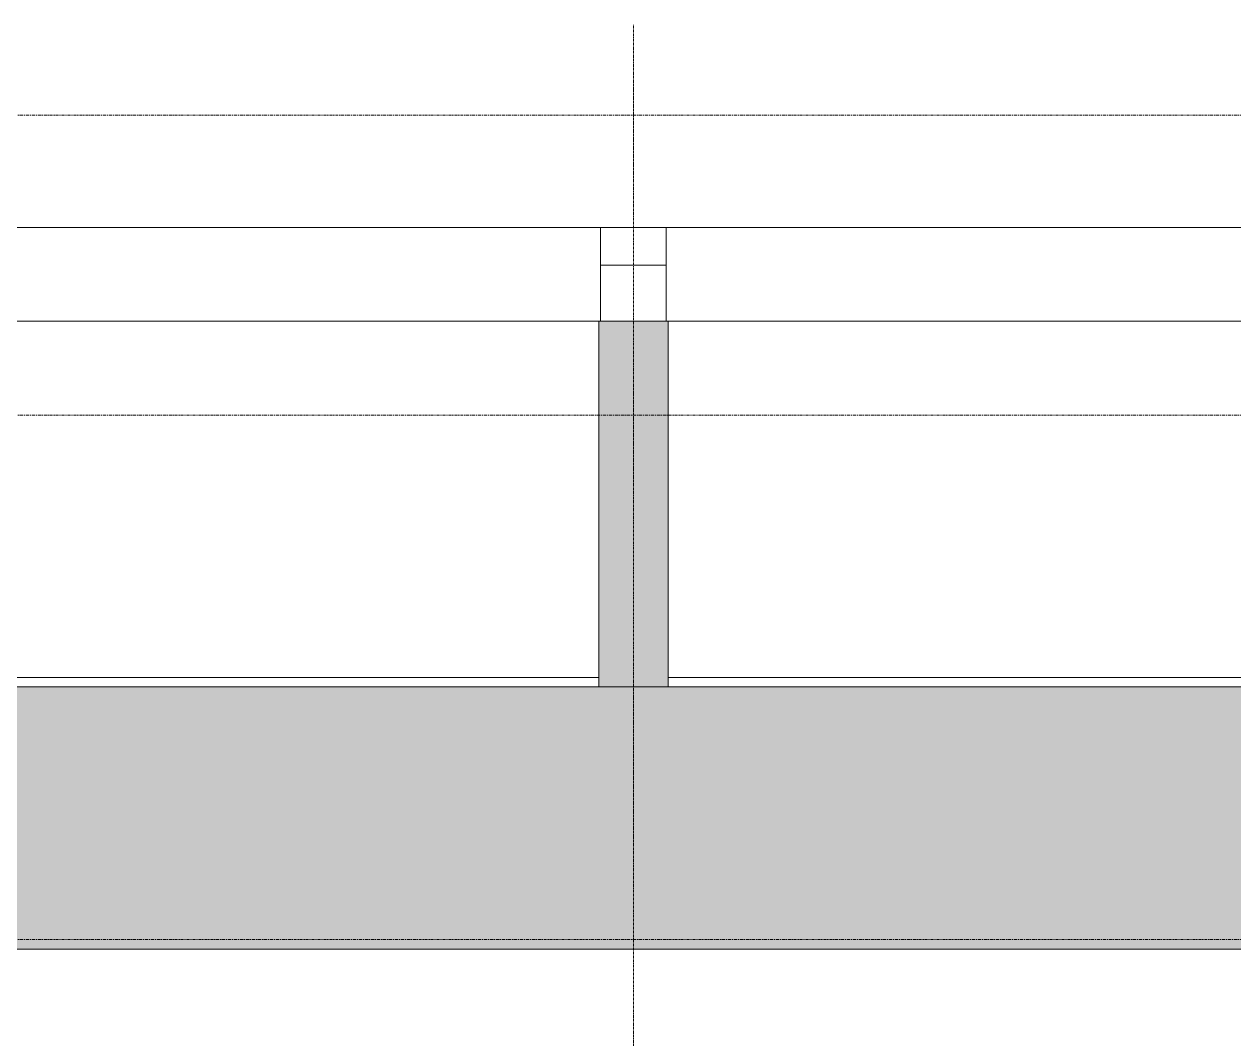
# Model space of a CAD drawing. Header units: millimetres. Extents: x -134153 to 99383, y -5233 to 35400.
# Drawn here: x -95003 to -88550, y 28871 to 34286 of the extents above; entities that cross this region are included whole.
import ezdxf

# ---------------------------------------------------------------- set-up
doc = ezdxf.new("R2010")
doc.units = ezdxf.units.MM
doc.linetypes.add('Centre', pattern=[31.75, 6.35, -4.7625, 15.875, -4.7625])
doc.linetypes.add('Grid Line', pattern=[22.225, 12.7, -3.175, 3.175, -3.175])
for name, color, linetype, lineweight in [('0-1', 7, 'Continuous', 5), ('A-FLOR-1', 7, 'Continuous', 9), ('A-FLOR-LEVL-2', 51, 'Centre', 9), ('A-WALL', 113, 'Continuous', 9), ('A-WALL-PATT-2', 111, 'Continuous', 5), ('I-WALL', 2, 'Continuous', 9), ('S-BEAM-1', 7, 'Continuous', 9), ('S-COLS-1', 7, 'Continuous', 9), ('S-GRID-1', 1, 'Grid Line', 9)]:
    doc.layers.add(name, color=color, linetype=linetype, lineweight=lineweight)

# ---------------------------------------------------------------- blocks, each defined once
blk = doc.blocks.new('NCV_TKTC_KET CAU_rvt-1-TKCS_MẶT ĐỨNG HƯỚNG BẮC')
at = {"layer": 'A-FLOR-1'}
for p, q in [((-91927.6, 33200), (-91577.6, 33200)), ((-91577.6, 33000), (-91927.6, 33000))]:
    blk.add_line(p, q, dxfattribs=at)
at = {"layer": 'S-BEAM-1'}
for p, q in [((-99777.6, 33200), (-91927.6, 33200)), ((-91927.6, 32700), (-91927.6, 33200)), ((-91577.6, 33200), (-83727.6, 33200)), ((-91577.6, 33200), (-91577.6, 32700)), ((-99767.5, 32700), (-91937.6, 32700)), ((-91567.5, 32700), (-83737.6, 32700))]:
    blk.add_line(p, q, dxfattribs=at)
at = {"layer": 'S-COLS-1'}
blk.add_line((-91577.6, 33200), (-91927.6, 33200), dxfattribs=at)

msp = doc.modelspace()

# ---------------------------------------------------------------- hatches: boundary and pattern name
at = {"layer": 'A-WALL-PATT-2'}
for points in [[(-91567.5, 30750), (-91567.5, 32700), (-91937.6, 32700), (-91937.6, 30750)], [(-105942.6, 29350), (-77527.6, 29350), (-77527.6, 29400), (-77177.6, 29400), (-77177.6, 29350), (-54962.6, 29350), (-54962.6, 30750), (-105942.6, 30750), (-105942.6, 29485.2)]]:
    msp.add_hatch(color=256, dxfattribs=at).paths.add_polyline_path(points)

# ---------------------------------------------------------------- linework, layer by layer
at = {"layer": 'A-FLOR-LEVL-2'}
for p, q in [((-134152.6, 33800), (-25724.3, 33800)), ((-134152.6, 32200), (-25724.3, 32200)), ((-134152.6, 29400), (-25724.3, 29400))]:
    msp.add_line(p, q, dxfattribs=at)
at = {"layer": 'A-WALL'}
for p, q in [((-91567.5, 32700), (-91937.6, 32700)), ((-91937.6, 32700), (-91937.6, 30750)), ((-91567.5, 30750), (-91567.5, 32700)), ((-91937.6, 30800), (-99767.5, 30800)), ((-83737.6, 30800), (-91567.5, 30800)), ((-88452.6, 29350), (-95052.6, 29350))]:
    msp.add_line(p, q, dxfattribs=at)
at = {"layer": 'I-WALL'}
msp.add_line((-34062.6, 30750), (-105942.6, 30750), dxfattribs=at)
at = {"layer": 'S-GRID-1'}
for p, q in [((-91752.6, 30285.9), (-91752.6, 34285.9)), ((-91752.6, 207.3), (-91752.6, 30285.9))]:
    msp.add_line(p, q, dxfattribs=at)

# ---------------------------------------------------------------- block references
at = {"layer": '0-1'}
msp.add_blockref('NCV_TKTC_KET CAU_rvt-1-TKCS_MẶT ĐỨNG HƯỚNG BẮC', (0, 0), dxfattribs=at)

doc.saveas('drawing.dxf')
